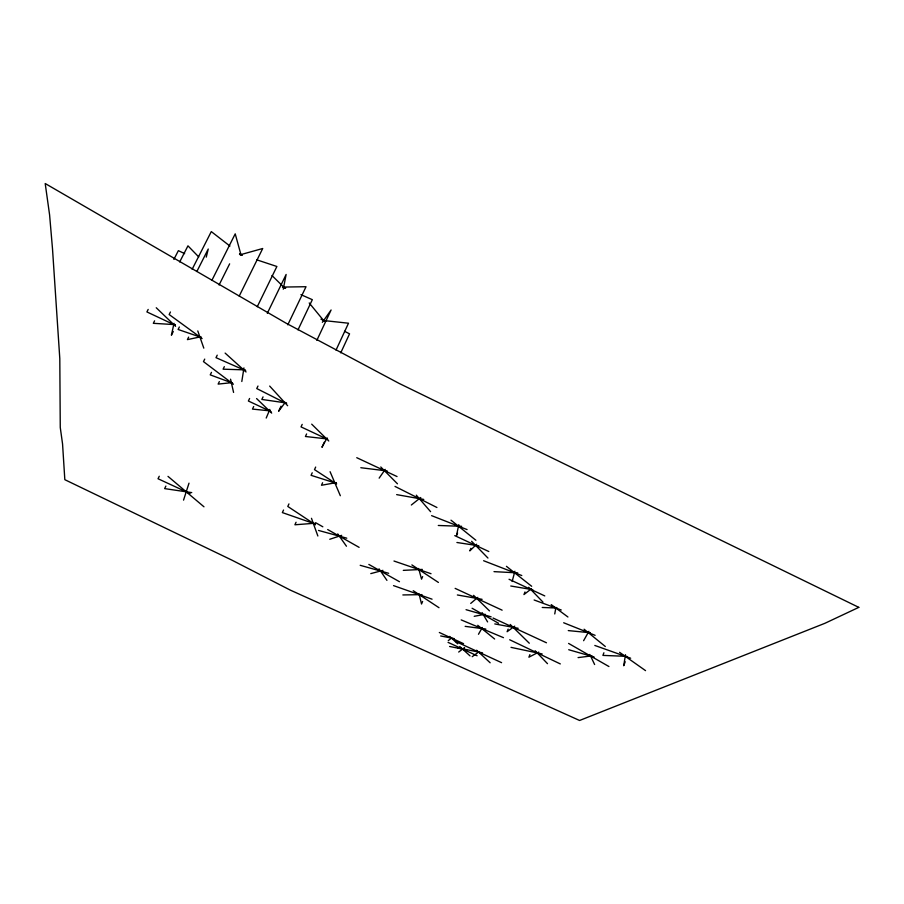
<?xml version="1.0" encoding="UTF-8"?>
<svg xmlns="http://www.w3.org/2000/svg" width="904" height="904" viewBox="0 0 904 904"><rect width="100%" height="100%" fill="white"/><g stroke="black" fill="none" stroke-linecap="round" stroke-linejoin="round"><path stroke-width="1.36" d="M241.809 381.499L243.944 367.917M625.466 654.688L623.737 665.728L625.195 661.784M554.751 613.952L555.915 607.364M283.268 289.201L286.127 274.454L267.301 313.304M458.791 524.625L456.497 535.575L457.582 532.987M174.02 323.327L171.398 335.214L173.274 331.508M206.27 257.12L208.248 249.018L196.869 271.482M512.127 581.509L514.907 571.249M183.546 500.127L189.004 483.165M603.895 652.778L602.911 655.4L626.879 656.349M529.913 654.609L528.908 657.197L538.761 652.1M508.138 629.116L507.11 631.715L514.749 626.167M524.987 591.984L523.958 594.561L531.416 588.775M470.871 548.321L469.809 550.898L476.668 544.242M422.609 601.442L421.535 604.019L418.993 593.6M266.205 418.055L269.855 409.41M422.631 576.594L421.546 579.17L418.642 568.48M322.604 482.747L321.474 485.267L336.333 482.612M312.23 472.792L311.078 475.323L336.537 483.414M315.666 467.074L314.502 469.639L336.57 484.002M296.06 522.252L294.907 524.783L314.456 523.28M324.276 442.226L321.96 447.31L327.135 437.898M283.54 510.037L282.364 512.591L315.372 524.094M288.952 503.912L287.788 506.443L315.485 524.817M306.603 433.954L305.428 436.496L327.485 438.96M336.028 350.097L348.503 323.214L325.225 320.705M302.196 424.371L301.032 426.891L327.677 439.367M340.751 352.842L349.543 333.847L344.571 331.293M316.841 340.356L331.101 309.982L322.366 322.321M281.008 406.19L278.624 411.263L285.257 402.382M263.041 396.89L261.832 399.432L286.557 403.014M297.992 329.87L312.332 299.676L300.93 294.659M257.979 386.042L256.759 388.573L286.602 403.613M287.8 324.818L306.027 286.715L282.466 287.077M253.674 406.551L252.465 409.094L270.341 410.902M249.594 398.483L248.385 401.014L271.087 411.648M165.873 486.092L164.641 488.612L191.75 492.612M224.328 366.662L223.096 369.182L245.199 369.883M219.356 381.59L218.124 384.098L231.91 382.641M257.256 306.727L276.884 266.488L256.849 259.855M217.22 355.17L215.999 357.668L245.73 370.753M159.262 476.25L158.03 478.747L190.066 493.573M211.479 372.346L210.237 374.866L232.543 383.138M204.722 359.103L203.479 361.611L233.379 384.234M239.232 296.071L262.702 248.51L240.136 254.804M188.653 337.124L187.399 339.633L200.97 336.729M219.073 284.997L229.639 263.844M211.988 280.15L235.221 233.853L240.984 254.826M179.354 326.988L178.111 329.474L200.631 337.203M170.438 312.016L169.161 314.536L202.112 338.571M192.145 269.29L211.299 231.593L229.921 246.046M154.584 320.841L153.318 323.316L175.252 324.638M148.177 309.428L146.9 311.925L174.935 325.112M173.884 259.403L178.382 250.645L184.642 253.617M179.704 261.934L187.953 245.843L198.744 256.939M583.611 640.699L588.888 631.331M478.476 634.28L482.318 627.478M379.149 478.137L385.251 469.379M470.713 603.42L477.832 597.374M448.271 640.631L451.446 638.077M411.343 505.008L420.755 497.505M458.69 652.044L464.588 647.558M472.193 656.699L478.589 652.044M329.768 539.27L341.678 535.349M370.787 573.611L382.934 570.367M474.216 616.313L485.132 614.257M578.074 657.603L591.95 655.841M403.297 570.367L422.349 569.407M402.856 594.945L422.032 594.629M438.293 525.473L461.661 526.309M542.231 607.465L557.226 608.053M494.002 571.644L517.766 572.887M568.277 630.585L590.357 632.777M360.82 467.718L387.251 470.984M465.153 626.348L485.821 629.071M456.916 542.49L478.86 545.835M510.76 586.007L532.761 589.702M396.653 494.624L423.75 499.426M457.367 594.968L482.114 599.329M494.77 623.918L518.173 628.28M440.677 635.953L454.17 638.608M457.91 647.908L482.533 652.835M449.604 646.473L466.532 649.863M511.02 647.366L542.14 653.942M318.524 530.433L346.786 538.185M360.199 565.305L388.652 573.294M466.057 609.691L491.154 616.844M568.718 649.727L594.12 657.027M239.481 254.103L242.148 254.996M393.974 561.022L431.016 573.712M393.534 585.622L432.067 599.182M594.821 645.456L630.653 658.225M534.128 599.985L561.248 610.008M483.617 560.729L521.789 575.543M431.615 515.653L467.085 529.586M563.678 622.766L595.114 635.331M461.198 619.907L503.46 637.659M283.189 286.839L285.72 287.958M448.056 642.371L477.12 655.773M439.333 632.484L463.549 643.659M455.526 641.411L501.584 662.666M455.141 588.38L502.127 610.177M493.03 618.02L546.457 642.778M454.757 535.631L488.804 551.519M509.054 579.283L544.773 595.917M356.752 457.695L397.048 476.555M509.709 639.772L560.31 663.92M395.014 486.42L436.926 507.494M320.954 319.146L324.683 321.067M368.843 564.424L399.478 581.713M472.091 608.245L498.556 623.274M315.586 522.681L322.841 526.795M327.677 529.541L359.114 547.361M568.593 643.422L608.934 666.53M413.252 590.707L438.994 607.703M411.885 564.91L438.395 582.436M619.602 652.326L645.546 670.632M551.237 604.618L567.927 616.991M239.775 253.696L241.956 255.391M506.432 566.333L531.688 586.3M450.994 520.173L475.888 540.264M477.741 625.297L494.635 639.004M584.086 629.218L605.307 646.496M167.997 476.385L203.976 506.805M225.119 353.091L246.024 371.985M449.638 636.416L457.706 643.817M459.763 646.484L470.035 655.886M476.611 650.213L490.16 662.779M156.245 307.755L175.602 326.333M256.589 398.562L271.686 413.117M473.572 595.341L489.482 610.878M510.195 624.449L529.303 643.23M271.991 275.55L284.963 288.32M311.699 424.157L328.773 440.994M380.776 466.984L397.466 483.809M471.594 541.281L487.945 558.039M528.659 587.272L542.931 602.064M535.145 650.744L547.496 663.672M269.674 386.076L287.653 405.738M416.303 495.155L430.598 511.675M309.202 302.964L324.4 321.462M337.734 533.914L346.458 546.231M379.025 568.842L386.935 580.368M482.103 612.607L487.595 621.907M589.837 654.462L594.617 664.519M330.084 471.707L340.333 495.72M311.473 518.308L317.858 536.004M197.784 330.932L203.807 348.142M230.554 379.194L233.582 392.426M858.8 607.364L824.832 623.331L579.588 720.477L290.365 590.142L231.899 560.141L64.828 479.685L62.557 443.954L60.263 427.468L59.8 358.662L52.511 248.905L49.596 214.915L45.2 183.523L286.252 323.282L399.037 383.364L858.8 607.364"/></g></svg>
